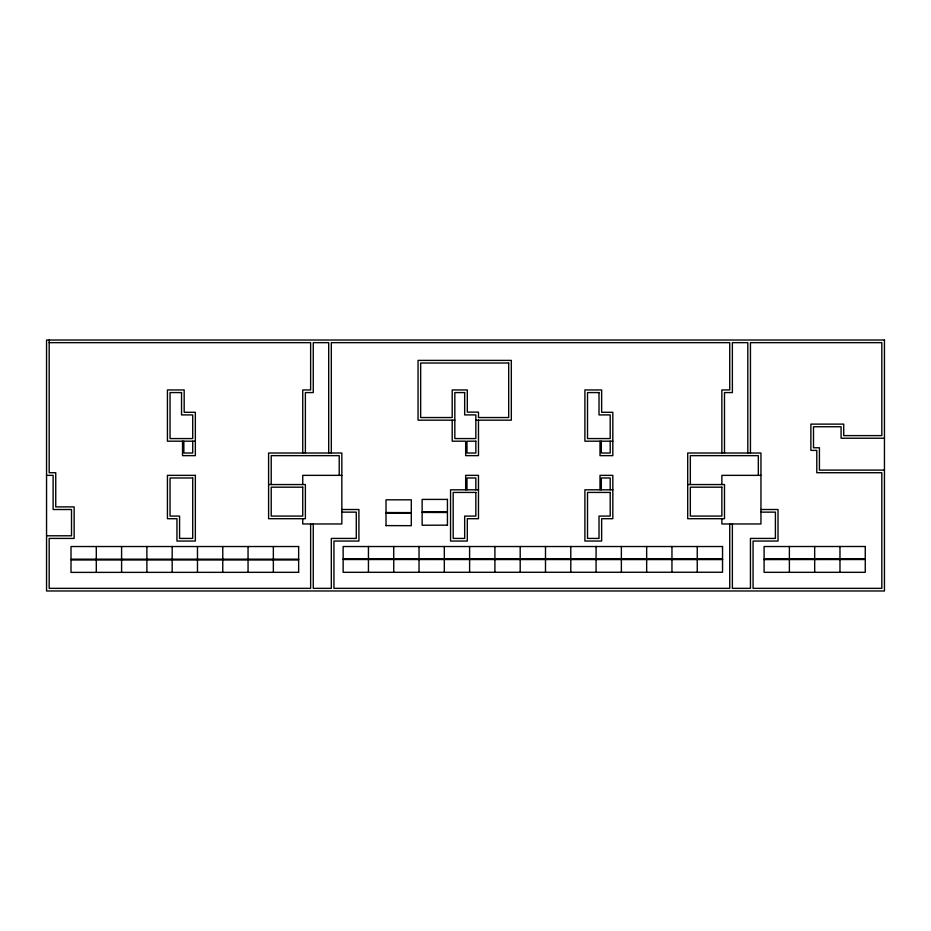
<?xml version="1.0" encoding="UTF-8"?>
<svg xmlns="http://www.w3.org/2000/svg" width="931" height="931" viewBox="0 0 931 931"><rect width="100%" height="100%" fill="white"/><g stroke="black" fill="none" stroke-linecap="round" stroke-linejoin="round"><path stroke-width="1.4" d="M49.18 342.655L310.628 342.655L310.628 389.949L302.75 389.949L302.75 453.013M454.828 420.172L418.042 420.172L418.042 360.39L511.317 360.39L511.317 420.172L475.846 420.172M884.45 438.233L841.089 438.233L841.089 426.747L813.508 426.747L813.508 447.764L819.42 447.764L819.42 470.097L884.45 470.097M195.347 441.189L167.429 441.189L167.429 389.949L184.175 389.949L184.175 412.293L195.347 412.293L195.347 455.643L182.534 455.643L182.534 441.189M612.819 441.189L584.901 441.189L584.901 389.949L601.647 389.949L601.647 412.293L612.819 412.293L612.819 455.643L600.006 455.643L600.006 441.189M46.55 475.357L53.114 475.357L53.114 509.513L71.512 509.513L71.512 535.79L46.55 535.79M341.84 475.357L302.75 475.357L302.75 484.551M760.953 475.357L721.862 475.357L721.862 484.551M268.594 484.551L305.38 484.551L305.38 518.707L268.594 518.707L268.594 453.013L341.84 453.013L341.84 523.967L302.75 523.967L302.75 518.707M687.706 484.551L724.493 484.551L724.493 518.707L687.706 518.707L687.706 453.013L760.953 453.013L760.953 523.967L721.862 523.967L721.862 518.707M478.476 489.811L450.557 489.811L450.557 541.051L467.304 541.051L467.304 518.707L478.476 518.707L478.476 475.357L465.663 475.357L465.663 489.811M612.819 489.811L584.901 489.811L584.901 541.051L601.647 541.051L601.647 518.707L612.819 518.707L612.819 475.357L600.006 475.357L600.006 489.811M341.84 509.513L358.912 509.513L358.912 541.051L333.95 541.051L333.95 588.345L729.741 588.345L729.741 523.967M760.953 509.513L778.025 509.513L778.025 541.051L753.063 541.051L753.063 588.345L881.82 588.345L881.82 472.727L816.79 472.727L816.79 450.395L810.878 450.395L810.878 424.117L843.719 424.117L843.719 435.615L881.82 435.615L881.82 342.655L750.444 342.655L750.444 453.013M422.139 512.108L447.439 512.108M341.84 512.143L356.282 512.143L356.282 538.421L331.32 538.421L331.32 588.345L313.258 588.345L313.258 523.967M760.953 512.143L775.407 512.143L775.407 538.421L750.444 538.421L750.444 588.345L732.371 588.345L732.371 523.967M386.016 512.55L411.304 512.62L411.304 499.819L386.016 499.819L386.016 512.62M386.016 525.678L386.016 512.876L411.304 512.876L411.304 525.678L386.016 525.608M386.016 512.946L411.304 512.946M447.439 525.165L422.139 525.235L422.139 512.434L447.439 512.504L447.439 525.235M343.143 559.194L722.537 559.194M764.095 559.194L865.26 559.194M298.642 572.321L71.012 572.39L71.012 559.589L298.642 559.589L298.642 572.39M722.537 559.589L343.143 559.519L343.143 572.321L722.537 572.251L722.537 559.519M764.095 559.589L865.26 559.519L865.26 572.321L764.095 572.321L764.095 559.519M71.012 559.659L298.642 559.659M839.971 546.462L839.971 559.263M839.971 559.519L839.971 572.321M814.672 546.462L814.672 559.263M814.672 559.519L814.672 572.321M789.383 546.462L789.383 559.263M789.383 559.519L789.383 572.321M758.323 475.357L758.323 455.643L690.325 455.643L690.325 484.551M747.814 453.013L747.814 342.655L732.371 342.655L732.371 392.579L724.493 392.579L724.493 453.013M721.862 453.013L721.862 389.949L729.741 389.949L729.741 342.655L331.32 342.655L331.32 453.013M697.249 546.462L697.249 559.263M697.249 559.519L697.249 572.321M671.949 546.462L671.949 559.263M671.949 559.519L671.949 572.321M646.661 546.462L646.661 559.263M646.661 559.519L646.661 572.321M621.373 546.462L621.373 559.263M621.373 559.519L621.373 572.321M610.189 441.189L610.189 453.013L601.321 453.013L601.321 441.189M610.189 489.811L610.189 477.987L601.321 477.987L601.321 489.811M596.073 546.462L596.073 559.263M596.073 559.519L596.073 572.321M570.784 546.462L570.784 559.263M570.784 559.519L570.784 572.321M545.496 546.462L545.496 559.263M545.496 559.519L545.496 572.321M520.196 546.462L520.196 559.263M520.196 559.519L520.196 572.321M494.908 546.462L494.908 559.263M494.908 559.519L494.908 572.321M478.476 420.172L478.476 455.643L465.663 455.643L465.663 441.189L452.198 441.189L452.198 420.172M475.846 489.811L475.846 477.987L466.978 477.987L466.978 489.811M469.608 546.462L469.608 559.263M469.608 559.519L469.608 572.321M444.32 546.462L444.32 559.263M444.32 559.519L444.32 572.321M419.031 546.462L419.031 559.263M419.031 559.519L419.031 572.321M393.732 546.462L393.732 559.263M393.732 559.519L393.732 572.321M368.443 546.462L368.443 559.263M368.443 559.519L368.443 572.321M339.21 475.357L339.21 455.643L271.212 455.643L271.212 484.551M328.701 453.013L328.701 342.655L313.258 342.655L313.258 392.579L305.38 392.579L305.38 453.013M310.628 523.967L310.628 588.345L49.18 588.345L49.18 538.421L74.143 538.421L74.143 506.883L55.744 506.883L55.744 472.727L49.18 472.727L49.18 340.024M273.353 546.532L273.353 559.333M273.353 559.589L273.353 572.39M248.053 546.532L248.053 559.333M248.053 559.589L248.053 572.39M222.765 546.532L222.765 559.333M222.765 559.589L222.765 572.39M197.477 546.532L197.477 559.333M197.477 559.589L197.477 572.39M192.717 441.189L192.717 453.013L183.849 453.013L183.849 441.189M172.177 546.532L172.177 559.333M172.177 559.589L172.177 572.39M146.889 546.532L146.889 559.333M146.889 559.589L146.889 572.39M121.589 546.532L121.589 559.333M121.589 559.589L121.589 572.39M96.3 546.532L96.3 559.333M96.3 559.589L96.3 572.39M884.45 340.024L46.55 340.024L46.55 590.976L884.45 590.976L884.45 340.024M508.687 363.02L420.661 363.02L420.661 417.542L452.198 417.542L452.198 389.949L467.304 389.949L467.304 412.13L478.476 412.13L478.476 417.542L508.687 417.542L508.687 363.02M181.545 392.579L170.047 392.579L170.047 438.571L192.717 438.571L192.717 414.912L181.545 414.912L181.545 392.579M464.674 392.579L454.828 392.579L454.828 438.571L475.846 438.571L475.846 414.912L464.674 414.912L464.674 392.579M599.017 392.579L587.519 392.579L587.519 438.571L610.189 438.571L610.189 414.912L599.017 414.912L599.017 392.579M475.846 441.189L466.978 441.189L466.978 453.013L475.846 453.013L475.846 441.189M195.347 475.357L167.429 475.357L167.429 518.707L176.948 518.707L176.948 541.051L195.347 541.051L195.347 475.357M192.717 477.987L170.047 477.987L170.047 516.088L179.578 516.088L179.578 538.421L192.717 538.421L192.717 477.987M302.75 487.181L271.212 487.181L271.212 516.088L302.75 516.088L302.75 487.181M721.862 487.181L690.325 487.181L690.325 516.088L721.862 516.088L721.862 487.181M475.846 492.429L453.188 492.429L453.188 538.421L464.674 538.421L464.674 516.088L475.846 516.088L475.846 492.429M610.189 492.429L587.519 492.429L587.519 538.421L599.017 538.421L599.017 516.088L610.189 516.088L610.189 492.429M447.439 499.412L422.139 499.412L422.139 512.178L447.439 512.178L447.439 499.377M298.642 546.532L71.012 546.532L71.012 559.333L298.642 559.333L298.642 546.532M722.537 546.532L343.143 546.532L343.143 559.263L722.537 559.263L722.537 546.462M865.26 546.497L764.095 546.532L764.095 559.263L865.26 559.263L865.26 546.462"/></g></svg>
